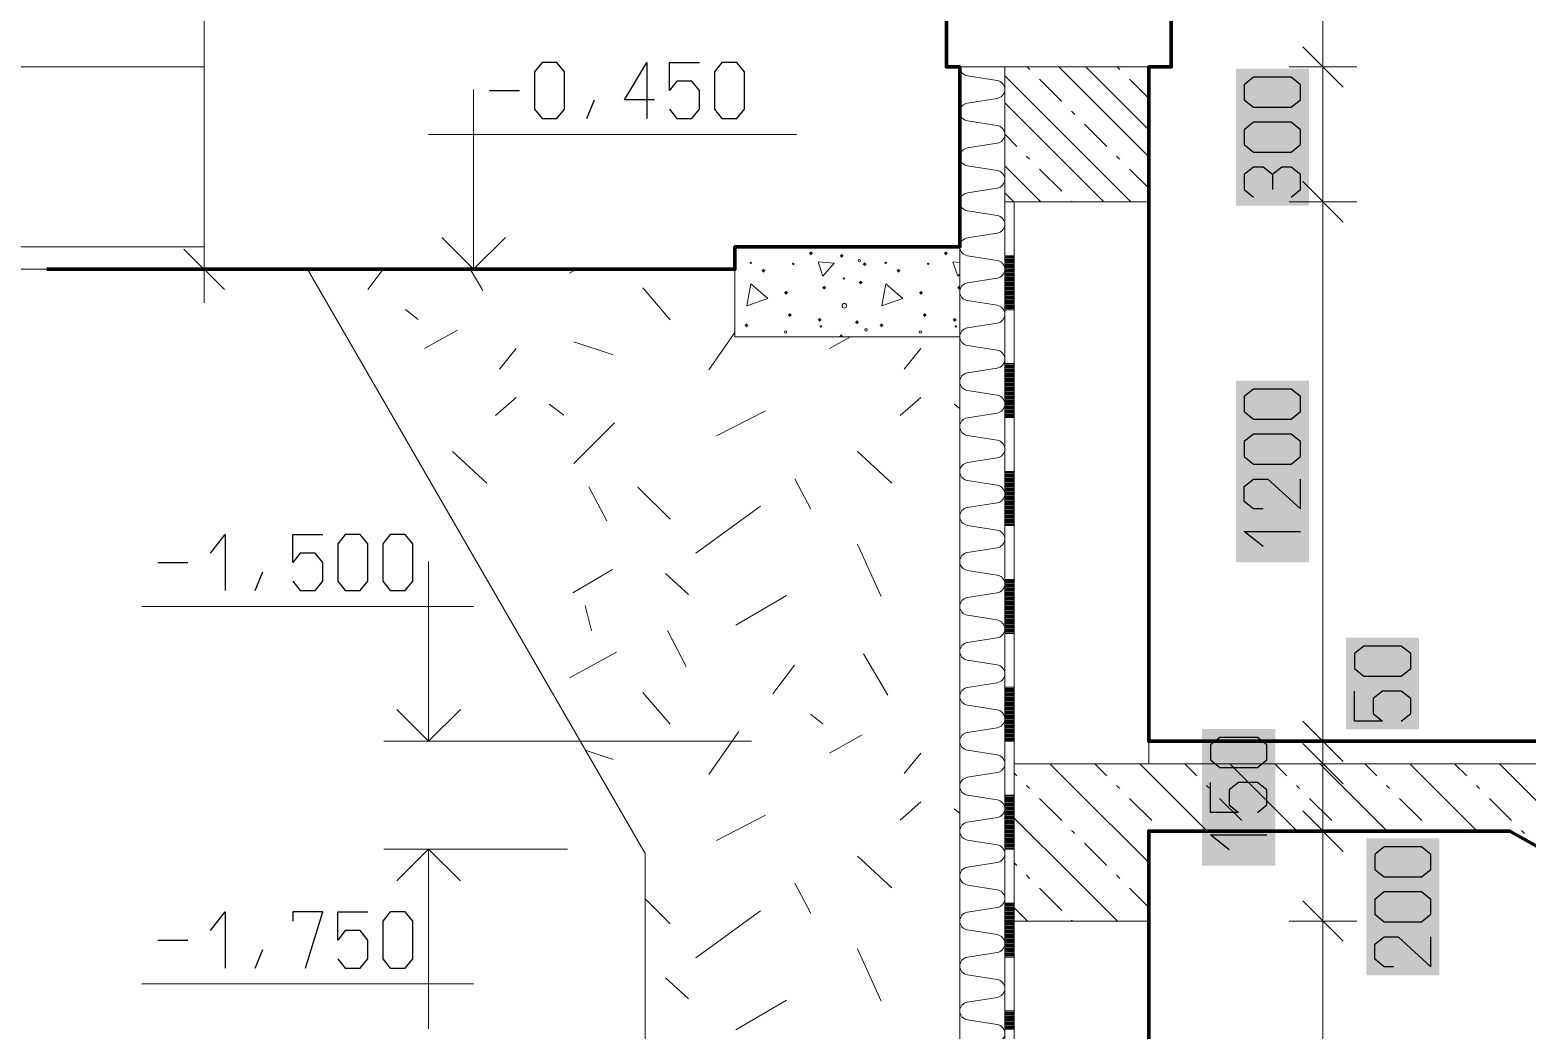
# Model space of a CAD drawing. Header units: millimetres. Extents: x 9557 to 76822, y 14597 to 67378.
# Drawn here: x 49970 to 53299, y 56197 to 58422 of the extents above; entities that cross this region are included whole.
import ezdxf

# ---------------------------------------------------------------- set-up
doc = ezdxf.new("R2010")
doc.units = ezdxf.units.MM
doc.layers.add('PDF_Geometry', color=7, linetype='Continuous')
doc.layers.add('PDF_Solid Fills', color=7, linetype='Continuous')

msp = doc.modelspace()

# ---------------------------------------------------------------- hatches: boundary and pattern name
at = {"layer": 'PDF_Solid Fills', "transparency": 33554559}
msp.add_hatch(color=256, dxfattribs=at).paths.add_polyline_path([(52031.4, 57848.9), (52035.9, 57853.4), (52037.6, 57851.6), (52037.6, 57846.1), (52035.9, 57844.4)])

# ---------------------------------------------------------------- linework, layer by layer
at = {"layer": 'PDF_Geometry', "lineweight": 18}
for points in [[(49782.6, 57889.8), (49857.6, 57889.8), (50357.6, 57889.8), (50357.6, 60739.8), (50357.6, 62239.8), (50357.6, 65742.5), (49857.6, 65742.5), (49857.6, 65817.5)], [(52845, 62564.8), (52845, 62489.8), (52845, 62239.8), (52845, 60739.8), (52845, 59839.8), (52845, 59789.8), (52845, 59639.8), (52845, 59589.8), (52845, 58339.8), (52845, 58039.8), (52845, 56839.8), (52845, 56789.8), (52845, 56639.8), (52845, 56449.7), (52845, 56439.8), (52845, 56286.5), (52845, 55854.4), (52845, 55739.2), (52845, 55339.8), (52845, 55264.8)], [(52890, 58294.8), (52800, 58384.8)], [(49857.6, 58339.8), (50357.6, 58339.8)], [(52457.6, 58039.8), (52137.6, 58039.8), (52137.6, 58339.8)], [(52137.6, 58320), (52289.7, 58168), (52319.7, 58138), (52417.8, 58039.8)], [(52193.3, 58334.4), (52189.7, 58338), (52187.8, 58339.8)], [(52457.6, 58140), (52289.7, 58308), (52259.7, 58338), (52257.8, 58339.8)], [(52317.8, 58339.8), (52319.7, 58338), (52457.6, 58200)], [(52393.3, 58334.4), (52389.7, 58338), (52387.8, 58339.8)], [(52920, 58339.8), (52845, 58339.8), (52770, 58339.8)], [(50956.6, 57889.8), (50956.6, 58289.8)], [(52264.5, 58263.2), (52214.9, 58312.8)], [(52457.6, 58270), (52414.9, 58312.8)], [(52357.8, 58039.8), (52289.7, 58108), (52259.7, 58138), (52137.6, 58260)], [(52293.3, 58234.4), (52289.7, 58238), (52286.1, 58241.6)], [(50856.6, 58189.8), (51674.2, 58189.8)], [(52164.5, 58163.2), (52137.6, 58190)], [(52364.5, 58163.2), (52314.9, 58212.8)], [(52137.6, 58120), (52217.8, 58039.8)], [(52193.3, 58134.4), (52189.7, 58138), (52186.1, 58141.6)], [(52393.3, 58134.4), (52389.7, 58138), (52386.1, 58141.6)], [(52264.5, 58063.2), (52214.9, 58112.8)], [(52457.6, 58070), (52414.9, 58112.8)], [(52157.8, 58039.8), (52137.6, 58060)], [(52890, 57994.8), (52800, 58084.8)], [(52137.6, 56119.8), (52137.6, 56239.8), (52137.6, 56359.8), (52137.6, 56479.8), (52137.6, 56599.8), (52137.6, 56719.8), (52137.6, 56839.8), (52137.6, 56959.8), (52137.6, 57079.8), (52137.6, 57199.8), (52137.6, 57319.8), (52137.6, 57439.8), (52137.6, 57559.8), (52137.6, 57679.8), (52137.6, 57799.8), (52137.6, 57919.8), (52137.6, 58039.8), (52137.6, 57919.8), (52137.6, 57799.8), (52137.6, 57679.8), (52137.6, 57559.8), (52137.6, 57439.8), (52137.6, 57319.8), (52137.6, 57199.8), (52137.6, 57079.8), (52137.6, 56959.8), (52137.6, 56839.8), (52137.6, 56719.8), (52137.6, 56599.8), (52137.6, 56479.8), (52137.6, 56359.8), (52137.6, 56239.8), (52137.6, 56119.8)], [(52158.6, 57799.8), (52137.6, 57799.8), (52137.6, 57919.8), (52137.6, 57799.8), (52137.6, 57919.8), (52137.6, 57799.8), (52137.6, 57919.8), (52158.6, 57919.8), (52158.6, 58039.8)], [(52287.8, 58039.8), (52286.1, 58041.6)], [(52920, 58039.8), (52845, 58039.8), (52770, 58039.8)], [(50885.9, 57960.5), (50956.6, 57889.8), (51027.3, 57960.5)], [(49857.6, 57939.8), (50357.6, 57939.8)], [(50402.6, 57844.8), (50312.6, 57934.8)], [(52158.6, 57559.8), (52137.6, 57559.8), (52137.6, 57679.8), (52137.6, 57559.8), (52137.6, 57679.8), (52137.6, 57559.8), (52137.6, 57679.8), (52158.6, 57679.8), (52158.6, 57799.8), (52158.6, 57919.8)], [(50432.6, 57889.8), (50357.6, 57889.8), (50282.6, 57889.8)], [(50357.6, 57814.8), (50357.6, 57889.8), (50857.6, 57889.8)], [(50587, 57889.8), (51337.6, 56589.8), (51337.6, 54989.8), (52057.6, 54989.8)], [(50755.7, 57889.8), (50721.6, 57845)], [(50949.2, 57889.8), (50977.2, 57842.3)], [(51186, 57889.8), (51169.8, 57881)], [(52037.6, 57879.7), (52033.2, 57874.7), (52022.4, 57906.5), (52037.6, 57905)], [(52137.6, 57917.4), (52158.6, 57917.4)], [(52137.6, 57915), (52158.6, 57915)], [(52137.6, 57912.6), (52158.6, 57912.6)], [(52137.6, 57910.2), (52158.6, 57910.2)], [(52137.6, 57907.8), (52158.6, 57907.8)], [(52137.6, 57905.4), (52158.6, 57905.4)], [(52137.6, 57903), (52158.6, 57903)], [(52137.6, 57900.6), (52158.6, 57900.6)], [(52137.6, 57898.2), (52158.6, 57898.2)], [(52137.6, 57895.8), (52158.6, 57895.8)], [(52137.6, 57893.4), (52158.6, 57893.4)], [(52137.6, 57891), (52158.6, 57891)], [(52137.6, 57888.6), (52158.6, 57888.6)], [(52137.6, 57886.2), (52158.6, 57886.2)], [(52137.6, 57883.8), (52158.6, 57883.8)], [(52137.6, 57881.4), (52158.6, 57881.4)], [(52137.6, 57879), (52158.6, 57879)], [(52137.6, 57876.6), (52158.6, 57876.6)], [(52137.6, 57874.2), (52158.6, 57874.2)], [(52137.6, 57871.8), (52158.6, 57871.8)], [(52137.6, 57869.4), (52158.6, 57869.4)], [(52137.6, 57867), (52158.6, 57867)], [(52137.6, 57864.6), (52158.6, 57864.6)], [(52137.6, 57862.2), (52158.6, 57862.2)], [(52137.6, 57859.8), (52158.6, 57859.8)], [(52137.6, 57857.4), (52158.6, 57857.4)], [(52137.6, 57855), (52158.6, 57855)], [(51332.7, 57848.6), (51393.9, 57777.5)], [(52137.6, 57852.6), (52158.6, 57852.6)], [(52137.6, 57850.2), (52158.6, 57850.2)], [(52137.6, 57847.8), (52158.6, 57847.8)], [(52137.6, 57845.4), (52158.6, 57845.4)], [(52137.6, 57843), (52158.6, 57843)], [(52137.6, 57840.6), (52158.6, 57840.6)], [(52137.6, 57838.2), (52158.6, 57838.2)], [(52137.6, 57835.8), (52158.6, 57835.8)], [(52137.6, 57833.4), (52158.6, 57833.4)], [(52137.6, 57831), (52158.6, 57831)], [(52137.6, 57828.6), (52158.6, 57828.6)], [(52137.6, 57826.2), (52158.6, 57826.2)], [(52137.6, 57823.8), (52158.6, 57823.8)], [(52137.6, 57821.4), (52158.6, 57821.4)], [(50805.3, 57800), (50833.2, 57778.4)], [(52137.6, 57819), (52158.6, 57819)], [(52137.6, 57816.6), (52158.6, 57816.6)], [(52137.6, 57814.2), (52158.6, 57814.2)], [(52137.6, 57811.8), (52158.6, 57811.8)], [(52137.6, 57809.4), (52158.6, 57809.4)], [(52137.6, 57807), (52158.6, 57807)], [(52137.6, 57804.6), (52158.6, 57804.6)], [(52137.6, 57802.2), (52158.6, 57802.2)], [(50920.5, 57754.1), (50847.6, 57713.6)], [(51179.7, 57728), (51267, 57699.2)], [(51537.6, 57749.2), (51479.4, 57665.9)], [(51794.8, 57739.8), (51747.6, 57713.6)], [(51051, 57713.6), (51014.1, 57667.7)], [(51951, 57713.6), (51914.1, 57667.7)], [(52158.6, 57319.8), (52137.6, 57319.8), (52137.6, 57439.8), (52137.6, 57319.8), (52137.6, 57439.8), (52137.6, 57319.8), (52137.6, 57439.8), (52158.6, 57439.8), (52158.6, 57559.8), (52158.6, 57679.8)], [(52137.6, 57677.4), (52158.6, 57677.4)], [(52137.6, 57675), (52158.6, 57675)], [(52137.6, 57672.6), (52158.6, 57672.6)], [(52137.6, 57670.2), (52158.6, 57670.2)], [(52137.6, 57667.8), (52158.6, 57667.8)], [(52137.6, 57665.4), (52158.6, 57665.4)], [(52137.6, 57663), (52158.6, 57663)], [(52137.6, 57660.6), (52158.6, 57660.6)], [(52137.6, 57658.2), (52158.6, 57658.2)], [(52137.6, 57655.8), (52158.6, 57655.8)], [(52137.6, 57653.4), (52158.6, 57653.4)], [(52137.6, 57651), (52158.6, 57651)], [(52137.6, 57648.6), (52158.6, 57648.6)], [(52137.6, 57646.2), (52158.6, 57646.2)], [(52137.6, 57643.8), (52158.6, 57643.8)], [(52137.6, 57641.4), (52158.6, 57641.4)], [(52137.6, 57639), (52158.6, 57639)], [(52137.6, 57636.6), (52158.6, 57636.6)], [(52137.6, 57634.2), (52158.6, 57634.2)], [(52137.6, 57631.8), (52158.6, 57631.8)], [(52137.6, 57629.4), (52158.6, 57629.4)], [(52137.6, 57627), (52158.6, 57627)], [(52137.6, 57624.6), (52158.6, 57624.6)], [(52137.6, 57622.2), (52158.6, 57622.2)], [(52137.6, 57619.8), (52158.6, 57619.8)], [(51051, 57604.7), (51005.1, 57564.2)], [(51124.8, 57589.4), (51157.2, 57565.1)], [(51951, 57604.7), (51905.1, 57564.2)], [(52024.8, 57589.4), (52037.6, 57579.7)], [(52137.6, 57617.4), (52158.6, 57617.4)], [(52137.6, 57615), (52158.6, 57615)], [(52137.6, 57612.6), (52158.6, 57612.6)], [(52137.6, 57610.2), (52158.6, 57610.2)], [(52137.6, 57607.8), (52158.6, 57607.8)], [(52137.6, 57605.4), (52158.6, 57605.4)], [(52137.6, 57603), (52158.6, 57603)], [(52137.6, 57600.6), (52158.6, 57600.6)], [(52137.6, 57598.2), (52158.6, 57598.2)], [(52137.6, 57595.8), (52158.6, 57595.8)], [(52137.6, 57593.4), (52158.6, 57593.4)], [(52137.6, 57591), (52158.6, 57591)], [(52137.6, 57588.6), (52158.6, 57588.6)], [(51496.5, 57519.2), (51605.4, 57575)], [(52137.6, 57586.2), (52158.6, 57586.2)], [(52137.6, 57583.8), (52158.6, 57583.8)], [(52137.6, 57581.4), (52158.6, 57581.4)], [(52137.6, 57579), (52158.6, 57579)], [(52137.6, 57576.6), (52158.6, 57576.6)], [(52137.6, 57574.2), (52158.6, 57574.2)], [(52137.6, 57571.8), (52158.6, 57571.8)], [(52137.6, 57569.4), (52158.6, 57569.4)], [(52137.6, 57567), (52158.6, 57567)], [(52137.6, 57564.6), (52158.6, 57564.6)], [(52137.6, 57562.2), (52158.6, 57562.2)], [(51179.7, 57458), (51269.7, 57548)], [(50909.7, 57484.1), (50986.2, 57413.9)], [(51809.7, 57484.1), (51886.2, 57413.9)], [(51671.1, 57423.8), (51706.2, 57356.3)], [(52158.6, 57079.8), (52137.6, 57079.8), (52137.6, 57199.8), (52137.6, 57079.8), (52137.6, 57199.8), (52137.6, 57079.8), (52137.6, 57199.8), (52158.6, 57199.8), (52158.6, 57319.8), (52158.6, 57439.8)], [(52137.6, 57437.4), (52158.6, 57437.4)], [(52137.6, 57435), (52158.6, 57435)], [(52137.6, 57432.6), (52158.6, 57432.6)], [(52137.6, 57430.2), (52158.6, 57430.2)], [(52137.6, 57427.8), (52158.6, 57427.8)], [(52137.6, 57425.4), (52158.6, 57425.4)], [(52137.6, 57423), (52158.6, 57423)], [(52137.6, 57420.6), (52158.6, 57420.6)], [(51213, 57405.8), (51252.6, 57330.2)], [(51321.9, 57404.9), (51393.9, 57333.8)], [(52137.6, 57418.2), (52158.6, 57418.2)], [(52137.6, 57415.8), (52158.6, 57415.8)], [(52137.6, 57413.4), (52158.6, 57413.4)], [(52137.6, 57411), (52158.6, 57411)], [(52137.6, 57408.6), (52158.6, 57408.6)], [(52137.6, 57406.2), (52158.6, 57406.2)], [(52137.6, 57403.8), (52158.6, 57403.8)], [(52137.6, 57401.4), (52158.6, 57401.4)], [(52137.6, 57399), (52158.6, 57399)], [(52137.6, 57396.6), (52158.6, 57396.6)], [(52137.6, 57394.2), (52158.6, 57394.2)], [(52137.6, 57391.8), (52158.6, 57391.8)], [(52137.6, 57389.4), (52158.6, 57389.4)], [(52137.6, 57387), (52158.6, 57387)], [(51594.6, 57362.6), (51450.6, 57258.2)], [(52137.6, 57384.6), (52158.6, 57384.6)], [(52137.6, 57382.2), (52158.6, 57382.2)], [(52137.6, 57379.8), (52158.6, 57379.8)], [(52137.6, 57377.4), (52158.6, 57377.4)], [(52137.6, 57375), (52158.6, 57375)], [(52137.6, 57372.6), (52158.6, 57372.6)], [(52137.6, 57370.2), (52158.6, 57370.2)], [(52137.6, 57367.8), (52158.6, 57367.8)], [(52137.6, 57365.4), (52158.6, 57365.4)], [(52137.6, 57363), (52158.6, 57363)], [(52137.6, 57360.6), (52158.6, 57360.6)], [(52137.6, 57358.2), (52158.6, 57358.2)], [(52137.6, 57355.8), (52158.6, 57355.8)], [(52137.6, 57353.4), (52158.6, 57353.4)], [(52137.6, 57351), (52158.6, 57351)], [(52137.6, 57348.6), (52158.6, 57348.6)], [(52137.6, 57346.2), (52158.6, 57346.2)], [(52137.6, 57343.8), (52158.6, 57343.8)], [(52137.6, 57341.4), (52158.6, 57341.4)], [(52137.6, 57339), (52158.6, 57339)], [(52137.6, 57336.6), (52158.6, 57336.6)], [(52137.6, 57334.2), (52158.6, 57334.2)], [(52137.6, 57331.8), (52158.6, 57331.8)], [(52137.6, 57329.4), (52158.6, 57329.4)], [(52137.6, 57327), (52158.6, 57327)], [(52137.6, 57324.6), (52158.6, 57324.6)], [(52137.6, 57322.2), (52158.6, 57322.2)], [(51809.7, 57278), (51862.8, 57161.9)], [(50856.6, 56839.8), (50856.6, 57239.8)], [(51177, 57170), (51265.2, 57222.2)], [(51383.1, 57213.2), (51434.4, 57166.4)], [(52158.6, 56839.8), (52137.6, 56839.8), (52137.6, 56959.8), (52137.6, 56839.8), (52137.6, 56959.8), (52137.6, 56839.8), (52137.6, 56959.8), (52158.6, 56959.8), (52158.6, 57079.8), (52158.6, 57199.8)], [(52137.6, 57197.4), (52158.6, 57197.4)], [(52137.6, 57195), (52158.6, 57195)], [(52137.6, 57192.6), (52158.6, 57192.6)], [(52137.6, 57190.2), (52158.6, 57190.2)], [(52137.6, 57187.8), (52158.6, 57187.8)], [(51652.2, 57163.7), (51539.7, 57098)], [(52137.6, 57185.4), (52158.6, 57185.4)], [(52137.6, 57183), (52158.6, 57183)], [(52137.6, 57180.6), (52158.6, 57180.6)], [(52137.6, 57178.2), (52158.6, 57178.2)], [(52137.6, 57175.8), (52158.6, 57175.8)], [(52137.6, 57173.4), (52158.6, 57173.4)], [(52137.6, 57171), (52158.6, 57171)], [(52137.6, 57168.6), (52158.6, 57168.6)], [(52137.6, 57166.2), (52158.6, 57166.2)], [(52137.6, 57163.8), (52158.6, 57163.8)], [(52137.6, 57161.4), (52158.6, 57161.4)], [(52137.6, 57159), (52158.6, 57159)], [(52137.6, 57156.6), (52158.6, 57156.6)], [(52137.6, 57154.2), (52158.6, 57154.2)], [(50956.6, 57139.8), (50219, 57139.8)], [(51204.9, 57142.1), (51218.4, 57085.4)], [(52137.6, 57151.8), (52158.6, 57151.8)], [(52137.6, 57149.4), (52158.6, 57149.4)], [(52137.6, 57147), (52158.6, 57147)], [(52137.6, 57144.6), (52158.6, 57144.6)], [(52137.6, 57142.2), (52158.6, 57142.2)], [(52137.6, 57139.8), (52158.6, 57139.8)], [(52137.6, 57137.4), (52158.6, 57137.4)], [(52137.6, 57135), (52158.6, 57135)], [(52137.6, 57132.6), (52158.6, 57132.6)], [(52137.6, 57130.2), (52158.6, 57130.2)], [(52137.6, 57127.8), (52158.6, 57127.8)], [(52137.6, 57125.4), (52158.6, 57125.4)], [(52137.6, 57123), (52158.6, 57123)], [(52137.6, 57120.6), (52158.6, 57120.6)], [(52137.6, 57118.2), (52158.6, 57118.2)], [(52137.6, 57115.8), (52158.6, 57115.8)], [(52137.6, 57113.4), (52158.6, 57113.4)], [(52137.6, 57111), (52158.6, 57111)], [(52137.6, 57108.6), (52158.6, 57108.6)], [(52137.6, 57106.2), (52158.6, 57106.2)], [(52137.6, 57103.8), (52158.6, 57103.8)], [(52137.6, 57101.4), (52158.6, 57101.4)], [(52137.6, 57099), (52158.6, 57099)], [(52137.6, 57096.6), (52158.6, 57096.6)], [(52137.6, 57094.2), (52158.6, 57094.2)], [(52137.6, 57091.8), (52158.6, 57091.8)], [(52137.6, 57089.4), (52158.6, 57089.4)], [(51387.6, 57086.3), (51429, 57006.2)], [(52137.6, 57087), (52158.6, 57087)], [(52137.6, 57084.6), (52158.6, 57084.6)], [(52137.6, 57082.2), (52158.6, 57082.2)], [(51274.2, 57037.7), (51169.8, 56981)], [(51823.2, 57034.1), (51877.2, 56942.3)], [(51670.2, 57008.9), (51621.6, 56945)], [(52158.6, 56599.8), (52137.6, 56599.8), (52137.6, 56719.8), (52137.6, 56599.8), (52137.6, 56719.8), (52137.6, 56599.8), (52137.6, 56719.8), (52158.6, 56719.8), (52158.6, 56839.8), (52158.6, 56959.8)], [(52137.6, 56957.4), (52158.6, 56957.4)], [(52137.6, 56955), (52158.6, 56955)], [(51332.7, 56948.6), (51393.9, 56877.5)], [(52137.6, 56952.6), (52158.6, 56952.6)], [(52137.6, 56950.2), (52158.6, 56950.2)], [(52137.6, 56947.8), (52158.6, 56947.8)], [(52137.6, 56945.4), (52158.6, 56945.4)], [(52137.6, 56943), (52158.6, 56943)], [(52137.6, 56940.6), (52158.6, 56940.6)], [(52137.6, 56938.2), (52158.6, 56938.2)], [(52137.6, 56935.8), (52158.6, 56935.8)], [(52137.6, 56933.4), (52158.6, 56933.4)], [(52137.6, 56931), (52158.6, 56931)], [(52137.6, 56928.6), (52158.6, 56928.6)], [(52137.6, 56926.2), (52158.6, 56926.2)], [(52137.6, 56923.8), (52158.6, 56923.8)], [(52137.6, 56921.4), (52158.6, 56921.4)], [(50927.3, 56910.5), (50856.6, 56839.8), (50785.9, 56910.5)], [(51705.3, 56900), (51733.2, 56878.4)], [(52137.6, 56919), (52158.6, 56919)], [(52137.6, 56916.6), (52158.6, 56916.6)], [(52137.6, 56914.2), (52158.6, 56914.2)], [(52137.6, 56911.8), (52158.6, 56911.8)], [(52137.6, 56909.4), (52158.6, 56909.4)], [(52137.6, 56907), (52158.6, 56907)], [(52137.6, 56904.6), (52158.6, 56904.6)], [(52137.6, 56902.2), (52158.6, 56902.2)], [(52137.6, 56899.8), (52158.6, 56899.8)], [(52137.6, 56897.4), (52158.6, 56897.4)], [(52137.6, 56895), (52158.6, 56895)], [(52137.6, 56892.6), (52158.6, 56892.6)], [(52137.6, 56890.2), (52158.6, 56890.2)], [(52137.6, 56887.8), (52158.6, 56887.8)], [(51546, 56861.3), (51479.4, 56765.9)], [(51820.5, 56854.1), (51747.6, 56813.6)], [(52137.6, 56885.4), (52158.6, 56885.4)], [(52137.6, 56883), (52158.6, 56883)], [(52137.6, 56880.6), (52158.6, 56880.6)], [(52137.6, 56878.2), (52158.6, 56878.2)], [(52137.6, 56875.8), (52158.6, 56875.8)], [(52137.6, 56873.4), (52158.6, 56873.4)], [(52137.6, 56871), (52158.6, 56871)], [(52137.6, 56868.6), (52158.6, 56868.6)], [(52137.6, 56866.2), (52158.6, 56866.2)], [(52137.6, 56863.8), (52158.6, 56863.8)], [(52137.6, 56861.4), (52158.6, 56861.4)], [(52137.6, 56859), (52158.6, 56859)], [(52137.6, 56856.6), (52158.6, 56856.6)], [(52137.6, 56854.2), (52158.6, 56854.2)], [(52890, 56794.8), (52800, 56884.8)], [(50756.6, 56839.8), (51574.2, 56839.8)], [(52137.6, 56851.8), (52158.6, 56851.8)], [(52137.6, 56849.4), (52158.6, 56849.4)], [(52137.6, 56847), (52158.6, 56847)], [(52137.6, 56844.6), (52158.6, 56844.6)], [(52137.6, 56842.2), (52158.6, 56842.2)], [(52457.6, 56839.8), (52457.6, 56789.8)], [(52920, 56839.8), (52845, 56839.8), (52770, 56839.8)], [(52890, 56744.8), (52800, 56834.8)], [(51204.9, 56819.6), (51267, 56799.2)], [(51951, 56813.6), (51914.1, 56767.7)], [(52158.6, 56789.8), (53457.6, 56789.8)], [(52457.6, 56570), (52289.7, 56738), (52237.8, 56789.8)], [(52364.5, 56763.2), (52337.8, 56789.8)], [(52587.8, 56639.8), (52489.7, 56738), (52437.8, 56789.8)], [(52564.5, 56763.2), (52537.8, 56789.8)], [(52787.8, 56639.8), (52689.7, 56738), (52637.8, 56789.8)], [(52764.5, 56763.2), (52737.8, 56789.8)], [(52920, 56789.8), (52845, 56789.8), (52770, 56789.8)], [(52987.8, 56639.8), (52889.7, 56738), (52837.8, 56789.8)], [(52964.5, 56763.2), (52937.8, 56789.8)], [(53187.8, 56639.8), (53089.7, 56738), (53037.8, 56789.8)], [(53164.5, 56763.2), (53137.8, 56789.8)], [(53550.7, 56476.9), (53489.7, 56538), (53289.7, 56738), (53237.8, 56789.8)], [(52164.5, 56763.2), (52158.6, 56769)], [(52193.3, 56734.4), (52189.7, 56738), (52186.1, 56741.6)], [(52393.3, 56734.4), (52389.7, 56738), (52386.1, 56741.6)], [(52593.3, 56734.4), (52589.7, 56738), (52586.1, 56741.6)], [(52793.3, 56734.4), (52789.7, 56738), (52786.1, 56741.6)], [(52993.3, 56734.4), (52989.7, 56738), (52986.1, 56741.6)], [(53193.3, 56734.4), (53189.7, 56738), (53186.1, 56741.6)], [(51951, 56704.7), (51905.1, 56664.2)], [(52024.8, 56689.4), (52037.6, 56679.7)], [(52158.6, 56359.8), (52137.6, 56359.8), (52137.6, 56479.8), (52137.6, 56359.8), (52137.6, 56479.8), (52137.6, 56359.8), (52137.6, 56479.8), (52158.6, 56479.8), (52158.6, 56599.8), (52158.6, 56719.8)], [(52137.6, 56717.4), (52158.6, 56717.4)], [(52137.6, 56715), (52158.6, 56715)], [(52137.6, 56712.6), (52158.6, 56712.6)], [(52137.6, 56710.2), (52158.6, 56710.2)], [(52137.6, 56707.8), (52158.6, 56707.8)], [(52137.6, 56705.4), (52158.6, 56705.4)], [(52137.6, 56703), (52158.6, 56703)], [(52137.6, 56700.6), (52158.6, 56700.6)], [(52137.6, 56698.2), (52158.6, 56698.2)], [(52137.6, 56695.8), (52158.6, 56695.8)], [(52137.6, 56693.4), (52158.6, 56693.4)], [(52137.6, 56691), (52158.6, 56691)], [(52137.6, 56688.6), (52158.6, 56688.6)], [(52264.5, 56663.2), (52214.9, 56712.8)], [(52464.5, 56663.2), (52414.9, 56712.8)], [(52664.5, 56663.2), (52614.9, 56712.8)], [(52864.5, 56663.2), (52814.9, 56712.8)], [(53064.5, 56663.2), (53014.9, 56712.8)], [(53264.5, 56663.2), (53214.9, 56712.8)], [(51496.5, 56619.2), (51605.4, 56675)], [(52137.6, 56686.2), (52158.6, 56686.2)], [(52137.6, 56683.8), (52158.6, 56683.8)], [(52137.6, 56681.4), (52158.6, 56681.4)], [(52137.6, 56679), (52158.6, 56679)], [(52137.6, 56676.6), (52158.6, 56676.6)], [(52137.6, 56674.2), (52158.6, 56674.2)], [(52137.6, 56671.8), (52158.6, 56671.8)], [(52137.6, 56669.4), (52158.6, 56669.4)], [(52137.6, 56667), (52158.6, 56667)], [(52137.6, 56664.6), (52158.6, 56664.6)], [(52137.6, 56662.2), (52158.6, 56662.2)], [(52137.6, 56659.8), (52158.6, 56659.8)], [(52137.6, 56657.4), (52158.6, 56657.4)], [(52137.6, 56655), (52158.6, 56655)], [(52387.8, 56439.8), (52289.7, 56538), (52158.6, 56669)], [(52890, 56594.8), (52800, 56684.8)], [(52137.6, 56652.6), (52158.6, 56652.6)], [(52137.6, 56650.2), (52158.6, 56650.2)], [(52137.6, 56647.8), (52158.6, 56647.8)], [(52137.6, 56645.4), (52158.6, 56645.4)], [(52137.6, 56643), (52158.6, 56643)], [(52137.6, 56640.6), (52158.6, 56640.6)], [(52137.6, 56638.2), (52158.6, 56638.2)], [(52137.6, 56635.8), (52158.6, 56635.8)], [(52137.6, 56633.4), (52158.6, 56633.4)], [(52137.6, 56631), (52158.6, 56631)], [(52137.6, 56628.6), (52158.6, 56628.6)], [(52137.6, 56626.2), (52158.6, 56626.2)], [(52137.6, 56623.8), (52158.6, 56623.8)], [(52137.6, 56621.4), (52158.6, 56621.4)], [(52293.3, 56634.4), (52289.7, 56638), (52286.1, 56641.6)], [(52487.8, 56639.8), (52486.1, 56641.6)], [(52687.8, 56639.8), (52686.1, 56641.6)], [(52920, 56639.8), (52845, 56639.8), (52770, 56639.8)], [(52887.8, 56639.8), (52886.1, 56641.6)], [(53087.8, 56639.8), (53086.1, 56641.6)], [(53293.3, 56634.4), (53289.7, 56638), (53286.1, 56641.6)], [(50756.6, 56599.8), (51165.4, 56599.8)], [(50927.3, 56529.1), (50856.6, 56599.8), (50785.9, 56529.1)], [(50856.6, 56599.8), (50856.6, 56199.8)], [(52137.6, 56619), (52158.6, 56619)], [(52137.6, 56616.6), (52158.6, 56616.6)], [(52137.6, 56614.2), (52158.6, 56614.2)], [(52137.6, 56611.8), (52158.6, 56611.8)], [(52137.6, 56609.4), (52158.6, 56609.4)], [(52137.6, 56607), (52158.6, 56607)], [(52137.6, 56604.6), (52158.6, 56604.6)], [(52137.6, 56602.2), (52158.6, 56602.2)], [(52364.5, 56563.2), (52314.9, 56612.8)], [(51809.7, 56584.1), (51886.2, 56513.9)], [(52164.5, 56563.2), (52158.6, 56569)], [(51671.1, 56523.8), (51706.2, 56456.3)], [(52193.3, 56534.4), (52189.7, 56538), (52186.1, 56541.6)], [(52393.3, 56534.4), (52389.7, 56538), (52386.1, 56541.6)], [(51337.6, 56489.3), (51393.9, 56433.8)], [(52264.5, 56463.2), (52214.9, 56512.8)], [(52457.6, 56470), (52414.9, 56512.8)], [(51594.6, 56462.6), (51450.6, 56358.2)], [(52158.6, 56119.8), (52137.6, 56119.8), (52137.6, 56239.8), (52137.6, 56119.8), (52137.6, 56239.8), (52137.6, 56119.8), (52137.6, 56239.8), (52158.6, 56239.8), (52158.6, 56359.8), (52158.6, 56479.8)], [(52137.6, 56477.4), (52158.6, 56477.4)], [(52137.6, 56475), (52158.6, 56475)], [(52137.6, 56472.6), (52158.6, 56472.6)], [(52137.6, 56470.2), (52158.6, 56470.2)], [(52137.6, 56467.8), (52158.6, 56467.8)], [(52137.6, 56465.4), (52158.6, 56465.4)], [(52137.6, 56463), (52158.6, 56463)], [(52137.6, 56460.6), (52158.6, 56460.6)], [(52137.6, 56458.2), (52158.6, 56458.2)], [(52137.6, 56455.8), (52158.6, 56455.8)], [(52187.8, 56439.8), (52158.6, 56469)], [(52890, 56394.8), (52800, 56484.8)], [(52137.6, 56453.4), (52158.6, 56453.4)], [(52137.6, 56451), (52158.6, 56451)], [(52137.6, 56448.6), (52158.6, 56448.6)], [(52137.6, 56446.2), (52158.6, 56446.2)], [(52137.6, 56443.8), (52158.6, 56443.8)], [(52137.6, 56441.4), (52158.6, 56441.4)], [(52137.6, 56439), (52158.6, 56439)], [(52137.6, 56436.6), (52158.6, 56436.6)], [(52137.6, 56434.2), (52158.6, 56434.2)], [(52137.6, 56431.8), (52158.6, 56431.8)], [(52137.6, 56429.4), (52158.6, 56429.4)], [(52137.6, 56427), (52158.6, 56427)], [(52137.6, 56424.6), (52158.6, 56424.6)], [(52137.6, 56422.2), (52158.6, 56422.2)], [(52158.6, 56439.8), (52457.6, 56439.8)], [(52287.8, 56439.8), (52286.1, 56441.6)], [(52920, 56439.8), (52845, 56439.8), (52770, 56439.8)], [(52137.6, 56419.8), (52158.6, 56419.8)], [(52137.6, 56417.4), (52158.6, 56417.4)], [(52137.6, 56415), (52158.6, 56415)], [(52137.6, 56412.6), (52158.6, 56412.6)], [(52137.6, 56410.2), (52158.6, 56410.2)], [(52137.6, 56407.8), (52158.6, 56407.8)], [(52137.6, 56405.4), (52158.6, 56405.4)], [(52137.6, 56403), (52158.6, 56403)], [(52137.6, 56400.6), (52158.6, 56400.6)], [(52137.6, 56398.2), (52158.6, 56398.2)], [(52137.6, 56395.8), (52158.6, 56395.8)], [(52137.6, 56393.4), (52158.6, 56393.4)], [(52137.6, 56391), (52158.6, 56391)], [(52137.6, 56388.6), (52158.6, 56388.6)], [(51809.7, 56378), (51862.8, 56261.9)], [(52137.6, 56386.2), (52158.6, 56386.2)], [(52137.6, 56383.8), (52158.6, 56383.8)], [(52137.6, 56381.4), (52158.6, 56381.4)], [(52137.6, 56379), (52158.6, 56379)], [(52137.6, 56376.6), (52158.6, 56376.6)], [(52137.6, 56374.2), (52158.6, 56374.2)], [(52137.6, 56371.8), (52158.6, 56371.8)], [(52137.6, 56369.4), (52158.6, 56369.4)], [(52137.6, 56367), (52158.6, 56367)], [(52137.6, 56364.6), (52158.6, 56364.6)], [(52137.6, 56362.2), (52158.6, 56362.2)], [(50956.6, 56299.8), (50219, 56299.8)], [(51383.1, 56313.2), (51434.4, 56266.4)], [(51652.2, 56263.7), (51539.7, 56198)], [(52158.6, 55879.8), (52137.6, 55879.8), (52137.6, 55999.8), (52137.6, 55879.8), (52137.6, 55999.8), (52137.6, 55879.8), (52137.6, 55999.8), (52158.6, 55999.8), (52158.6, 56119.8), (52158.6, 56239.8)], [(52137.6, 56237.4), (52158.6, 56237.4)], [(52137.6, 56235), (52158.6, 56235)], [(52137.6, 56232.6), (52158.6, 56232.6)], [(52137.6, 56230.2), (52158.6, 56230.2)], [(52137.6, 56227.8), (52158.6, 56227.8)], [(52137.6, 56225.4), (52158.6, 56225.4)], [(52137.6, 56223), (52158.6, 56223)], [(52137.6, 56220.6), (52158.6, 56220.6)], [(52137.6, 56218.2), (52158.6, 56218.2)], [(52137.6, 56215.8), (52158.6, 56215.8)], [(52137.6, 56213.4), (52158.6, 56213.4)], [(52137.6, 56211), (52158.6, 56211)], [(52137.6, 56208.6), (52158.6, 56208.6)], [(52137.6, 56206.2), (52158.6, 56206.2)], [(52137.6, 56203.8), (52158.6, 56203.8)], [(52137.6, 56201.4), (52158.6, 56201.4)], [(52137.6, 56199), (52158.6, 56199)]]:
    msp.add_lwpolyline(points, dxfattribs=at)
at = {"layer": 'PDF_Geometry', "lineweight": 70}
for points in [[(50007.6, 57889.8), (51537.6, 57889.8), (51537.6, 57939.8), (52037.6, 57939.8), (52037.6, 58339.8), (52007.6, 58339.8), (52007.6, 60739.8), (52507.6, 60739.8), (52507.6, 59839.8), (53507.6, 59839.8)], [(53507.6, 56839.8), (52457.6, 56839.8), (52457.6, 58339.8), (52507.6, 58339.8), (52507.6, 59639.8), (53260.5, 59639.8), (55883.6, 58167.8)]]:
    msp.add_lwpolyline(points, dxfattribs=at)
at = {"layer": 'PDF_Geometry', "lineweight": 25}
for points in [[(51108.6, 58350.1), (51091.9, 58329.3), (51091.9, 58246), (51108.6, 58225.1), (51141.9, 58225.1), (51158.6, 58246), (51158.6, 58329.3), (51141.9, 58350.1)], [(51508.6, 58350.1), (51491.9, 58329.3), (51491.9, 58246), (51508.6, 58225.1), (51541.9, 58225.1), (51558.6, 58246), (51558.6, 58329.3), (51541.9, 58350.1)], [(52670, 58267), (52690.9, 58250.3), (52774.2, 58250.3), (52795, 58267), (52795, 58300.3), (52774.2, 58317), (52690.9, 58317), (52670, 58300.3)], [(52670, 58167), (52690.9, 58150.3), (52774.2, 58150.3), (52795, 58167), (52795, 58200.3), (52774.2, 58217), (52690.9, 58217), (52670, 58200.3)], [(52670, 57573.2), (52690.9, 57556.5), (52774.2, 57556.5), (52795, 57573.2), (52795, 57606.5), (52774.2, 57623.2), (52690.9, 57623.2), (52670, 57606.5)], [(52670, 57473.2), (52690.9, 57456.5), (52774.2, 57456.5), (52795, 57473.2), (52795, 57506.5), (52774.2, 57523.2), (52690.9, 57523.2), (52670, 57506.5)], [(50671.2, 57300.1), (50654.5, 57279.3), (50654.5, 57196), (50671.2, 57175.1), (50704.5, 57175.1), (50721.2, 57196), (50721.2, 57279.3), (50704.5, 57300.1)], [(50771.2, 57300.1), (50754.5, 57279.3), (50754.5, 57196), (50771.2, 57175.1), (50804.5, 57175.1), (50821.2, 57196), (50821.2, 57279.3), (50804.5, 57300.1)], [(52915.1, 57001.5), (52935.9, 56984.8), (53019.2, 56984.8), (53040.1, 57001.5), (53040.1, 57034.8), (53019.2, 57051.5), (52935.9, 57051.5), (52915.1, 57034.8)], [(52595, 56798.2), (52615.9, 56781.5), (52699.2, 56781.5), (52720, 56798.2), (52720, 56831.5), (52699.2, 56848.2), (52615.9, 56848.2), (52595, 56831.5)], [(52960, 56554.8), (52980.9, 56538.1), (53064.2, 56538.1), (53085, 56554.8), (53085, 56588.1), (53064.2, 56604.8), (52980.9, 56604.8), (52960, 56588.1)], [(52960, 56454.8), (52980.9, 56438.1), (53064.2, 56438.1), (53085, 56454.8), (53085, 56488.1), (53064.2, 56504.8), (52980.9, 56504.8), (52960, 56488.1)], [(50771.2, 56460.1), (50754.5, 56439.3), (50754.5, 56356), (50771.2, 56335.1), (50804.5, 56335.1), (50821.2, 56356), (50821.2, 56439.3), (50804.5, 56460.1)]]:
    msp.add_lwpolyline(points, close=True, dxfattribs=at)
for points in [[(51358.6, 58266.8), (51291.9, 58266.8), (51341.9, 58350.1), (51341.9, 58225.1)], [(51391.9, 58246), (51408.6, 58225.1), (51441.9, 58225.1), (51458.6, 58246), (51458.6, 58287.6), (51441.9, 58308.5), (51408.6, 58308.5), (51391.9, 58287.6), (51391.9, 58350.1), (51458.6, 58350.1)], [(50991.9, 58287.6), (51058.6, 58287.6)], [(51208.6, 58225.1), (51225.2, 58266.8)], [(52732.5, 58100.3), (52711.7, 58117), (52690.9, 58117), (52670, 58100.3), (52670, 58067), (52690.9, 58050.3)], [(52774.2, 58050.3), (52795, 58067), (52795, 58100.3), (52774.2, 58117), (52753.4, 58117), (52732.5, 58100.3), (52732.5, 58067)], [(52711.7, 57356.5), (52690.9, 57356.5), (52670, 57373.2), (52670, 57406.5), (52690.9, 57423.2), (52722.2, 57423.2), (52795, 57356.5), (52795, 57423.2)], [(50371.2, 57258.5), (50404.5, 57300.1), (50404.5, 57175.1)], [(50554.5, 57196), (50571.2, 57175.1), (50604.5, 57175.1), (50621.2, 57196), (50621.2, 57237.6), (50604.5, 57258.5), (50571.2, 57258.5), (50554.5, 57237.6), (50554.5, 57300.1), (50621.2, 57300.1)], [(52711.7, 57273.2), (52670, 57306.5), (52795, 57306.5)], [(50254.5, 57237.6), (50321.2, 57237.6)], [(50471.2, 57175.1), (50487.8, 57216.8)], [(53019.2, 56884.8), (53040.1, 56901.5), (53040.1, 56934.8), (53019.2, 56951.5), (52977.6, 56951.5), (52956.7, 56934.8), (52956.7, 56901.5), (52977.6, 56884.8), (52915.1, 56884.8), (52915.1, 56951.5)], [(52699.2, 56681.5), (52720, 56698.2), (52720, 56731.5), (52699.2, 56748.2), (52657.5, 56748.2), (52636.7, 56731.5), (52636.7, 56698.2), (52657.5, 56681.5), (52595, 56681.5), (52595, 56748.2)], [(52636.7, 56598.2), (52595, 56631.5), (52720, 56631.5)], [(50371.2, 56418.5), (50404.5, 56460.1), (50404.5, 56335.1)], [(50582.8, 56335.1), (50621.2, 56460.1), (50554.5, 56460.1), (50554.5, 56439.3)], [(50654.5, 56356), (50671.2, 56335.1), (50704.5, 56335.1), (50721.2, 56356), (50721.2, 56397.6), (50704.5, 56418.5), (50671.2, 56418.5), (50654.5, 56397.6), (50654.5, 56460.1), (50721.2, 56460.1)], [(50254.5, 56397.6), (50321.2, 56397.6)], [(53001.7, 56338.1), (52980.9, 56338.1), (52960, 56354.8), (52960, 56388.1), (52980.9, 56404.8), (53012.2, 56404.8), (53085, 56338.1), (53085, 56404.8)], [(50471.2, 56335.1), (50487.8, 56376.8)]]:
    msp.add_lwpolyline(points, dxfattribs=at)
at = {"layer": 'PDF_Geometry', "lineweight": 18}
for points in [[(52054.5, 58120, -0.368905), (52037.6, 58139.8, -0.368936), (52054.5, 58159.6), (52120.7, 58170, 0.854078), (52120.7, 58209.6), (52054.5, 58220, -0.368904), (52037.6, 58239.8, -0.368896), (52054.5, 58259.6), (52120.7, 58270, 0.854063), (52120.7, 58309.6), (52054.5, 58320, -0.368937), (52037.6, 58339.8), (52457.6, 58339.8)], [(60227.6, 55214.8), (52037.6, 55214.8), (52037.6, 57939.8, -0.368896), (52054.5, 57959.6), (52120.7, 57970, 0.854062), (52120.7, 58009.6), (52054.5, 58020, -0.368936), (52037.6, 58039.8, -0.368904), (52054.5, 58059.6), (52120.7, 58070, 0.854086), (52120.7, 58109.6), (52054.5, 58120)], [(51537.6, 57889.8), (51537.6, 57739.8), (52037.6, 57739.8, -0.368904), (52054.5, 57759.6), (52120.7, 57770, 0.854085), (52120.7, 57809.6), (52054.5, 57820, -0.368904), (52037.6, 57839.8, -0.368936), (52054.5, 57859.6), (52120.7, 57870, 0.854079), (52120.7, 57909.6), (52054.5, 57920, -0.368905), (52037.6, 57939.8)], [(52120.7, 56170, 0.854063), (52120.7, 56209.6), (52054.5, 56220, -0.368936), (52037.6, 56239.8, -0.368904), (52054.5, 56259.6), (52120.7, 56270, 0.854085), (52120.7, 56309.6), (52054.5, 56320, -0.368904), (52037.6, 56339.8, -0.368936), (52054.5, 56359.6), (52120.7, 56370, 0.854079), (52120.7, 56409.6), (52054.5, 56420, -0.368896), (52037.6, 56439.8, -0.368904), (52054.5, 56459.6), (52120.7, 56470, 0.854063), (52120.7, 56509.6), (52054.5, 56520, -0.368936), (52037.6, 56539.8, -0.368904), (52054.5, 56559.6), (52120.7, 56570, 0.854085), (52120.7, 56609.6), (52054.5, 56620, -0.368904), (52037.6, 56639.8, -0.368936), (52054.5, 56659.6), (52120.7, 56670, 0.854078), (52120.7, 56709.6), (52054.5, 56720, -0.368896), (52037.6, 56739.8, -0.368904), (52054.5, 56759.6), (52120.7, 56770, 0.854063), (52120.7, 56809.6), (52054.5, 56820, -0.368936), (52037.6, 56839.8, -0.368904), (52054.5, 56859.6), (52120.7, 56870, 0.854085), (52120.7, 56909.6), (52054.5, 56920, -0.368905), (52037.6, 56939.8, -0.368936), (52054.5, 56959.6), (52120.7, 56970, 0.854079), (52120.7, 57009.6), (52054.5, 57020, -0.368896), (52037.6, 57039.8, -0.368904), (52054.5, 57059.6), (52120.7, 57070, 0.854063), (52120.7, 57109.6), (52054.5, 57120, -0.368937), (52037.6, 57139.8, -0.368904), (52054.5, 57159.6), (52120.7, 57170, 0.854085), (52120.7, 57209.6), (52054.5, 57220, -0.368904), (52037.6, 57239.8, -0.368936), (52054.5, 57259.6), (52120.7, 57270, 0.854079), (52120.7, 57309.6), (52054.5, 57320, -0.368896), (52037.6, 57339.8, -0.368904), (52054.5, 57359.6), (52120.7, 57370, 0.854063), (52120.7, 57409.6), (52054.5, 57420, -0.368936), (52037.6, 57439.8, -0.368904), (52054.5, 57459.6), (52120.7, 57470, 0.854086), (52120.7, 57509.6), (52054.5, 57520, -0.368905), (52037.6, 57539.8, -0.368936), (52054.5, 57559.6), (52120.7, 57570, 0.854079), (52120.7, 57609.6), (52054.5, 57620, -0.368904), (52037.6, 57639.8, -0.368896), (52054.5, 57659.6), (52120.7, 57670, 0.854063), (52120.7, 57709.6), (52054.5, 57720, -0.368937), (52037.6, 57739.8)]]:
    msp.add_lwpolyline(points, format="xyb", dxfattribs=at)
for points in [[(51733.2, 57874.7), (51722.4, 57906.5), (51758.1, 57903.2)], [(51572.7, 57857.6), (51610.5, 57824.6), (51564, 57808.7)], [(51872.7, 57857.6), (51910.5, 57824.6), (51864, 57808.7)]]:
    msp.add_lwpolyline(points, close=True, dxfattribs=at)
at = {"layer": 'PDF_Geometry', "lineweight": 70}
msp.add_lwpolyline([(52457.6, 55339.8), (55577.1, 55339.8), (53260.5, 56639.8), (52457.6, 56639.8)], close=True, dxfattribs=at)
at = {"layer": 'PDF_Geometry', "lineweight": 18}
for centre, radius in [((51572.7, 57904.1), 1.5), ((51667.2, 57901.7), 1.5), ((51814.2, 57908.9), 2.7), ((51872.7, 57904.1), 1.5), ((51967.2, 57901.7), 1.5), ((51779.7, 57869.6), 1.5), ((51780.9, 57808.7), 5.1), ((51650.1, 57750.2), 2.7), ((51728.7, 57762.8), 1.5), ((51829.2, 57755), 2.7), ((51950.1, 57750.2), 2.7), ((52028.7, 57762.8), 1.5)]:
    msp.add_circle(centre, radius, dxfattribs=at)
at = {"layer": 'PDF_Solid Fills', "color": 7, "lineweight": 18, "true_color": 0xffffff, "transparency": 33554559}
for points in [[(52813.8, 58031.5), (52813.8, 58335.7), (52651.3, 58031.5), (52651.3, 58335.7)], [(52813.8, 57237.7), (52813.8, 57641.9), (52651.3, 57237.7), (52651.3, 57641.9)], [(53058.8, 56866), (53058.8, 57070.2), (52896.3, 56866), (52896.3, 57070.2)], [(52738.8, 56562.7), (52738.8, 56866.9), (52576.3, 56562.7), (52576.3, 56866.9)], [(53103.8, 56319.4), (53103.8, 56623.5), (52941.3, 56319.4), (52941.3, 56623.5)]]:
    msp.add_solid(points, dxfattribs=at)
at = {"layer": 'PDF_Solid Fills', "lineweight": 18, "transparency": 33554559}
for points in [[(51702, 57925.4), (51706.5, 57929.9), (51706.5, 57920.9), (51711, 57925.4)], [(51770.1, 57919.7), (51774.6, 57924.2), (51774.6, 57915.2), (51779.1, 57919.7)], [(52002, 57925.4), (52006.5, 57929.9), (52006.5, 57920.9), (52011, 57925.4)], [(51596.7, 57886.7), (51601.2, 57891.2), (51601.2, 57882.2), (51605.7, 57886.7)], [(51821.7, 57901.1), (51826.2, 57905.6), (51826.2, 57896.6), (51830.7, 57901.1)], [(51896.7, 57886.7), (51901.2, 57891.2), (51901.2, 57882.2), (51905.7, 57886.7)], [(51731.4, 57848.9), (51735.9, 57853.4), (51735.9, 57844.4), (51740.4, 57848.9)], [(51812.4, 57860.3), (51816.9, 57864.8), (51816.9, 57855.8), (51821.4, 57860.3)], [(51646.8, 57837.5), (51651.3, 57842), (51651.3, 57833), (51655.8, 57837.5)], [(51946.8, 57837.5), (51951.3, 57842), (51951.3, 57833), (51955.8, 57837.5)], [(51655.2, 57788), (51659.7, 57792.5), (51659.7, 57783.5), (51664.2, 57788)], [(51955.2, 57788), (51959.7, 57792.5), (51959.7, 57783.5), (51964.2, 57788)], [(51558.9, 57765.2), (51563.4, 57769.7), (51563.4, 57760.7), (51567.9, 57765.2)], [(51721.5, 57777.2), (51726, 57781.7), (51726, 57772.7), (51730.5, 57777.2)], [(51804.3, 57772.1), (51808.8, 57776.6), (51808.8, 57767.6), (51813.3, 57772.1)], [(51858.9, 57765.2), (51863.4, 57769.7), (51863.4, 57760.7), (51867.9, 57765.2)], [(52021.5, 57777.2), (52026, 57781.7), (52026, 57772.7), (52030.5, 57777.2)], [(51769.3, 57740.7), (51773.7, 57745.1), (51778, 57740.7)]]:
    msp.add_solid(points, dxfattribs=at)

doc.saveas('drawing.dxf')
